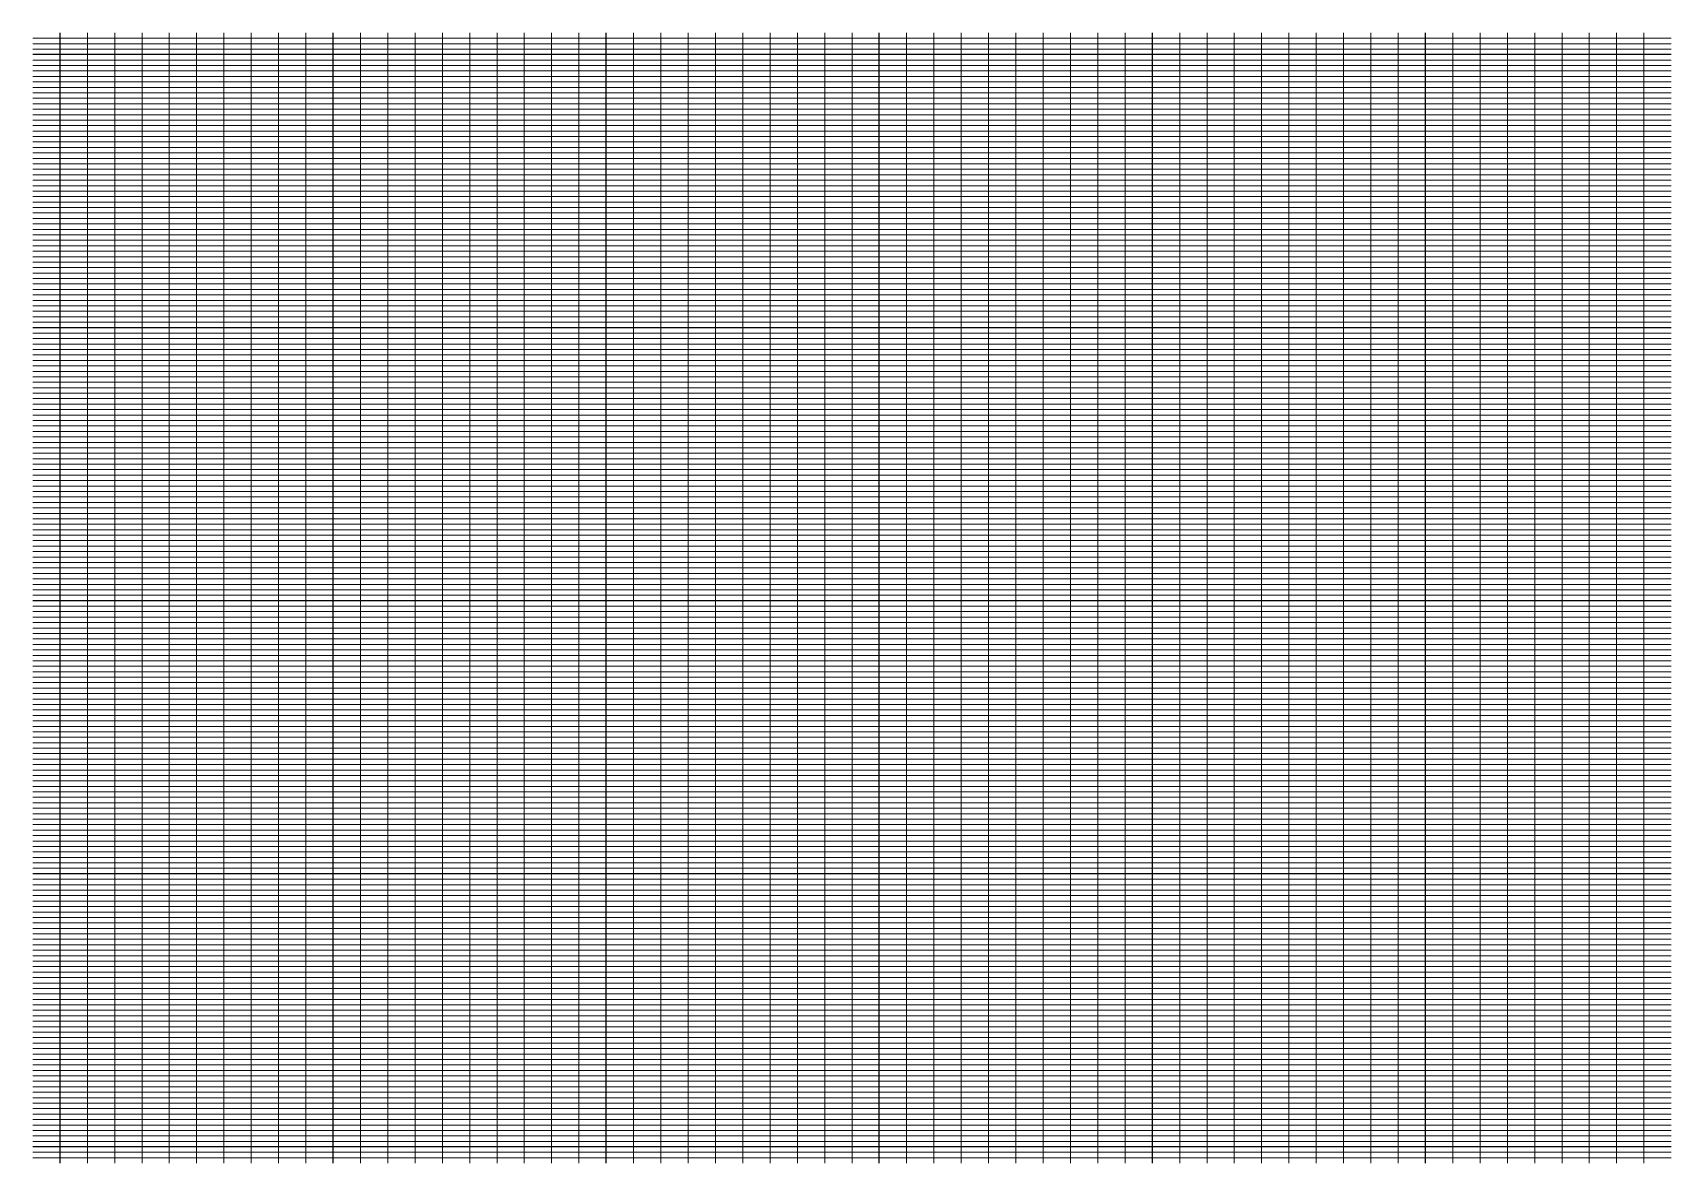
# Model space of a CAD drawing. Header units: feet. Extents: x 0.2 to 15.2, y 0 to 10.3.
import ezdxf

# ---------------------------------------------------------------- set-up
doc = ezdxf.new("R2010")
doc.units = ezdxf.units.FT
doc.header["$MEASUREMENT"] = 0
for name, color, linetype, lineweight in [('3.Grid.Fine.h', 31, 'Continuous', 9), ('3.Grid.Medm.h', 21, 'Continuous', 18), ('3.Grid.Medm.v', 21, 'Continuous', 18), ('3.Grid.Wide.h', 11, 'Continuous', 25), ('3.Grid.Wide.v', 11, 'Continuous', 25)]:
    doc.layers.add(name, color=color, linetype=linetype, lineweight=lineweight)

msp = doc.modelspace()

# ---------------------------------------------------------------- linework, layer by layer
at = {"layer": '3.Grid.Fine.h'}
for p, q in [((15.2465, 10.3), (0.2465, 10.3)), ((15.2465, 10.25), (0.2465, 10.25)), ((15.2465, 10.2), (0.2465, 10.2)), ((15.2465, 10.1), (0.2465, 10.1)), ((15.2465, 10.05), (0.2465, 10.05)), ((15.2465, 10), (0.2465, 10)), ((15.2465, 9.95), (0.2465, 9.95)), ((15.2465, 9.85), (0.2465, 9.85)), ((15.2465, 9.8), (0.2465, 9.8)), ((15.2465, 9.75), (0.2465, 9.75)), ((15.2465, 9.7), (0.2465, 9.7)), ((15.2465, 9.6), (0.2465, 9.6)), ((15.2465, 9.55), (0.2465, 9.55)), ((15.2465, 9.5), (0.2465, 9.5)), ((15.2465, 9.45), (0.2465, 9.45)), ((15.2465, 9.35), (0.2465, 9.35)), ((15.2465, 9.3), (0.2465, 9.3)), ((15.2465, 9.25), (0.2465, 9.25)), ((15.2465, 9.2), (0.2465, 9.2)), ((15.2465, 9.1), (0.2465, 9.1)), ((15.2465, 9.05), (0.2465, 9.05)), ((15.2465, 9), (0.2465, 9)), ((15.2465, 8.95), (0.2465, 8.95)), ((15.2465, 8.85), (0.2465, 8.85)), ((15.2465, 8.8), (0.2465, 8.8)), ((15.2465, 8.75), (0.2465, 8.75)), ((15.2465, 8.7), (0.2465, 8.7)), ((15.2465, 8.6), (0.2465, 8.6)), ((15.2465, 8.55), (0.2465, 8.55)), ((15.2465, 8.5), (0.2465, 8.5)), ((15.2465, 8.45), (0.2465, 8.45)), ((15.2465, 8.35), (0.2465, 8.35)), ((15.2465, 8.3), (0.2465, 8.3)), ((15.2465, 8.25), (0.2465, 8.25)), ((15.2465, 8.2), (0.2465, 8.2)), ((15.2465, 8.1), (0.2465, 8.1)), ((15.2465, 8.05), (0.2465, 8.05)), ((15.2465, 8), (0.2465, 8)), ((15.2465, 7.95), (0.2465, 7.95)), ((15.2465, 7.85), (0.2465, 7.85)), ((15.2465, 7.8), (0.2465, 7.8)), ((15.2465, 7.75), (0.2465, 7.75)), ((15.2465, 7.7), (0.2465, 7.7)), ((15.2465, 7.6), (0.2465, 7.6)), ((15.2465, 7.55), (0.2465, 7.55)), ((15.2465, 7.5), (0.2465, 7.5)), ((15.2465, 7.45), (0.2465, 7.45)), ((15.2465, 7.35), (0.2465, 7.35)), ((15.2465, 7.3), (0.2465, 7.3)), ((15.2465, 7.25), (0.2465, 7.25)), ((15.2465, 7.2), (0.2465, 7.2)), ((15.2465, 7.1), (0.2465, 7.1)), ((15.2465, 7.05), (0.2465, 7.05)), ((15.2465, 7), (0.2465, 7)), ((15.2465, 6.95), (0.2465, 6.95)), ((15.2465, 6.85), (0.2465, 6.85)), ((15.2465, 6.8), (0.2465, 6.8)), ((15.2465, 6.75), (0.2465, 6.75)), ((15.2465, 6.7), (0.2465, 6.7)), ((15.2465, 6.6), (0.2465, 6.6)), ((15.2465, 6.55), (0.2465, 6.55)), ((15.2465, 6.5), (0.2465, 6.5)), ((15.2465, 6.45), (0.2465, 6.45)), ((15.2465, 6.35), (0.2465, 6.35)), ((15.2465, 6.3), (0.2465, 6.3)), ((15.2465, 6.25), (0.2465, 6.25)), ((15.2465, 6.2), (0.2465, 6.2)), ((15.2465, 6.1), (0.2465, 6.1)), ((15.2465, 6.05), (0.2465, 6.05)), ((15.2465, 6), (0.2465, 6)), ((15.2465, 5.95), (0.2465, 5.95)), ((15.2465, 5.85), (0.2465, 5.85)), ((15.2465, 5.8), (0.2465, 5.8)), ((15.2465, 5.75), (0.2465, 5.75)), ((15.2465, 5.7), (0.2465, 5.7)), ((15.2465, 5.6), (0.2465, 5.6)), ((15.2465, 5.55), (0.2465, 5.55)), ((15.2465, 5.5), (0.2465, 5.5)), ((15.2465, 5.45), (0.2465, 5.45)), ((15.2465, 5.35), (0.2465, 5.35)), ((15.2465, 5.3), (0.2465, 5.3)), ((15.2465, 5.25), (0.2465, 5.25)), ((15.2465, 5.2), (0.2465, 5.2)), ((15.2465, 5.1), (0.2465, 5.1)), ((15.2465, 5.05), (0.2465, 5.05)), ((15.2465, 5), (0.2465, 5)), ((15.2465, 4.95), (0.2465, 4.95)), ((15.2465, 4.85), (0.2465, 4.85)), ((15.2465, 4.8), (0.2465, 4.8)), ((15.2465, 4.75), (0.2465, 4.75)), ((15.2465, 4.7), (0.2465, 4.7)), ((15.2465, 4.6), (0.2465, 4.6)), ((15.2465, 4.55), (0.2465, 4.55)), ((15.2465, 4.5), (0.2465, 4.5)), ((15.2465, 4.45), (0.2465, 4.45)), ((15.2465, 4.35), (0.2465, 4.35)), ((15.2465, 4.3), (0.2465, 4.3)), ((15.2465, 4.25), (0.2465, 4.25)), ((15.2465, 4.2), (0.2465, 4.2)), ((15.2465, 4.1), (0.2465, 4.1)), ((15.2465, 4.05), (0.2465, 4.05)), ((15.2465, 4), (0.2465, 4)), ((15.2465, 3.95), (0.2465, 3.95)), ((15.2465, 3.85), (0.2465, 3.85)), ((15.2465, 3.8), (0.2465, 3.8)), ((15.2465, 3.75), (0.2465, 3.75)), ((15.2465, 3.7), (0.2465, 3.7)), ((15.2465, 3.6), (0.2465, 3.6)), ((15.2465, 3.55), (0.2465, 3.55)), ((15.2465, 3.5), (0.2465, 3.5)), ((15.2465, 3.45), (0.2465, 3.45)), ((15.2465, 3.35), (0.2465, 3.35)), ((15.2465, 3.3), (0.2465, 3.3)), ((15.2465, 3.25), (0.2465, 3.25)), ((15.2465, 3.2), (0.2465, 3.2)), ((15.2465, 3.1), (0.2465, 3.1)), ((15.2465, 3.05), (0.2465, 3.05)), ((15.2465, 3), (0.2465, 3)), ((15.2465, 2.95), (0.2465, 2.95)), ((15.2465, 2.85), (0.2465, 2.85)), ((15.2465, 2.8), (0.2465, 2.8)), ((15.2465, 2.75), (0.2465, 2.75)), ((15.2465, 2.7), (0.2465, 2.7)), ((15.2465, 2.6), (0.2465, 2.6)), ((15.2465, 2.55), (0.2465, 2.55)), ((15.2465, 2.5), (0.2465, 2.5)), ((15.2465, 2.45), (0.2465, 2.45)), ((15.2465, 2.35), (0.2465, 2.35)), ((15.2465, 2.3), (0.2465, 2.3)), ((15.2465, 2.25), (0.2465, 2.25)), ((15.2465, 2.2), (0.2465, 2.2)), ((15.2465, 2.1), (0.2465, 2.1)), ((15.2465, 2.05), (0.2465, 2.05)), ((15.2465, 2), (0.2465, 2)), ((15.2465, 1.95), (0.2465, 1.95)), ((15.2465, 1.85), (0.2465, 1.85)), ((15.2465, 1.8), (0.2465, 1.8)), ((15.2465, 1.75), (0.2465, 1.75)), ((15.2465, 1.7), (0.2465, 1.7)), ((15.2465, 1.6), (0.2465, 1.6)), ((15.2465, 1.55), (0.2465, 1.55)), ((15.2465, 1.5), (0.2465, 1.5)), ((15.2465, 1.45), (0.2465, 1.45)), ((15.2465, 1.35), (0.2465, 1.35)), ((15.2465, 1.3), (0.2465, 1.3)), ((15.2465, 1.25), (0.2465, 1.25)), ((15.2465, 1.2), (0.2465, 1.2)), ((15.2465, 1.1), (0.2465, 1.1)), ((15.2465, 1.05), (0.2465, 1.05)), ((15.2465, 1), (0.2465, 1)), ((15.2465, 0.95), (0.2465, 0.95)), ((15.2465, 0.85), (0.2465, 0.85)), ((15.2465, 0.8), (0.2465, 0.8)), ((15.2465, 0.75), (0.2465, 0.75)), ((15.2465, 0.7), (0.2465, 0.7)), ((15.2465, 0.6), (0.2465, 0.6)), ((15.2465, 0.55), (0.2465, 0.55)), ((15.2465, 0.5), (0.2465, 0.5)), ((15.2465, 0.45), (0.2465, 0.45)), ((15.2465, 0.35), (0.2465, 0.35)), ((15.2465, 0.3), (0.2465, 0.3)), ((15.2465, 0.25), (0.2465, 0.25)), ((15.2465, 0.2), (0.2465, 0.2)), ((15.2465, 0.1), (0.2465, 0.1)), ((15.2465, 0.05), (0.2465, 0.05))]:
    msp.add_line(p, q, dxfattribs=at)
at = {"layer": '3.Grid.Medm.h'}
for p, q in [((15.2465, 9.9), (0.2465, 9.9)), ((15.2465, 9.65), (0.2465, 9.65)), ((15.2465, 9.4), (0.2465, 9.4)), ((15.2465, 9.15), (0.2465, 9.15)), ((15.2465, 8.9), (0.2465, 8.9)), ((15.2465, 8.65), (0.2465, 8.65)), ((15.2465, 8.4), (0.2465, 8.4)), ((15.2465, 8.15), (0.2465, 8.15)), ((15.2465, 7.9), (0.2465, 7.9)), ((15.2465, 7.4), (0.2465, 7.4)), ((15.2465, 7.15), (0.2465, 7.15)), ((15.2465, 6.9), (0.2465, 6.9)), ((15.2465, 6.65), (0.2465, 6.65)), ((15.2465, 6.4), (0.2465, 6.4)), ((15.2465, 6.15), (0.2465, 6.15)), ((15.2465, 5.9), (0.2465, 5.9)), ((15.2465, 5.65), (0.2465, 5.65)), ((15.2465, 5.4), (0.2465, 5.4)), ((15.2465, 4.9), (0.2465, 4.9)), ((15.2465, 4.65), (0.2465, 4.65)), ((15.2465, 4.4), (0.2465, 4.4)), ((15.2465, 4.15), (0.2465, 4.15)), ((15.2465, 3.9), (0.2465, 3.9)), ((15.2465, 3.65), (0.2465, 3.65)), ((15.2465, 3.4), (0.2465, 3.4)), ((15.2465, 3.15), (0.2465, 3.15)), ((15.2465, 2.9), (0.2465, 2.9)), ((15.2465, 2.4), (0.2465, 2.4)), ((15.2465, 2.15), (0.2465, 2.15)), ((15.2465, 1.9), (0.2465, 1.9)), ((15.2465, 1.65), (0.2465, 1.65)), ((15.2465, 1.4), (0.2465, 1.4)), ((15.2465, 1.15), (0.2465, 1.15)), ((15.2465, 0.9), (0.2465, 0.9)), ((15.2465, 0.65), (0.2465, 0.65)), ((15.2465, 0.4), (0.2465, 0.4))]:
    msp.add_line(p, q, dxfattribs=at)
at = {"layer": '3.Grid.Medm.v'}
for p, q in [((0.7465, 0), (0.7465, 10.35)), ((0.9965, 0), (0.9965, 10.35)), ((1.2465, 0), (1.2465, 10.35)), ((1.4965, 0), (1.4965, 10.35)), ((1.7465, 0), (1.7465, 10.35)), ((1.9965, 0), (1.9965, 10.35)), ((2.2465, 0), (2.2465, 10.35)), ((2.4965, 0), (2.4965, 10.35)), ((2.7465, 0), (2.7465, 10.35)), ((3.2465, 0), (3.2465, 10.35)), ((3.4965, 0), (3.4965, 10.35)), ((3.7465, 0), (3.7465, 10.35)), ((3.9965, 0), (3.9965, 10.35)), ((4.2465, 0), (4.2465, 10.35)), ((4.4965, 0), (4.4965, 10.35)), ((4.7465, 0), (4.7465, 10.35)), ((4.9965, 0), (4.9965, 10.35)), ((5.2465, 0), (5.2465, 10.35)), ((5.7465, 0), (5.7465, 10.35)), ((5.9965, 0), (5.9965, 10.35)), ((6.2465, 0), (6.2465, 10.35)), ((6.4965, 0), (6.4965, 10.35)), ((6.7465, 0), (6.7465, 10.35)), ((6.9965, 0), (6.9965, 10.35)), ((7.2465, 0), (7.2465, 10.35)), ((7.4965, 0), (7.4965, 10.35)), ((7.7465, 0), (7.7465, 10.35)), ((8.2465, 0), (8.2465, 10.35)), ((8.4965, 0), (8.4965, 10.35)), ((8.7465, 0), (8.7465, 10.35)), ((8.9965, 0), (8.9965, 10.35)), ((9.2465, 0), (9.2465, 10.35)), ((9.4965, 0), (9.4965, 10.35)), ((9.7465, 0), (9.7465, 10.35)), ((9.9965, 0), (9.9965, 10.35)), ((10.2465, 0), (10.2465, 10.35)), ((10.7465, 0), (10.7465, 10.35)), ((10.9965, 0), (10.9965, 10.35)), ((11.2465, 0), (11.2465, 10.35)), ((11.4965, 0), (11.4965, 10.35)), ((11.7465, 0), (11.7465, 10.35)), ((11.9965, 0), (11.9965, 10.35)), ((12.2465, 0), (12.2465, 10.35)), ((12.4965, 0), (12.4965, 10.35)), ((12.7465, 0), (12.7465, 10.35)), ((13.2465, 0), (13.2465, 10.35)), ((13.4965, 0), (13.4965, 10.35)), ((13.7465, 0), (13.7465, 10.35)), ((13.9965, 0), (13.9965, 10.35)), ((14.2465, 0), (14.2465, 10.35)), ((14.4965, 0), (14.4965, 10.35)), ((14.7465, 0), (14.7465, 10.35)), ((14.9965, 0), (14.9965, 10.35))]:
    msp.add_line(p, q, dxfattribs=at)
at = {"layer": '3.Grid.Wide.h'}
for p, q in [((15.2465, 10.15), (0.2465, 10.15)), ((15.2465, 7.65), (0.2465, 7.65)), ((15.2465, 5.15), (0.2465, 5.15)), ((15.2465, 2.65), (0.2465, 2.65)), ((15.2465, 0.15), (0.2465, 0.15))]:
    msp.add_line(p, q, dxfattribs=at)
at = {"layer": '3.Grid.Wide.v'}
for p, q in [((0.4965, 0), (0.4965, 10.35)), ((2.9965, 0), (2.9965, 10.35)), ((5.4965, 0), (5.4965, 10.35)), ((7.9965, 0), (7.9965, 10.35)), ((10.4965, 0), (10.4965, 10.35)), ((12.9965, 0), (12.9965, 10.35))]:
    msp.add_line(p, q, dxfattribs=at)

doc.saveas('drawing.dxf')
